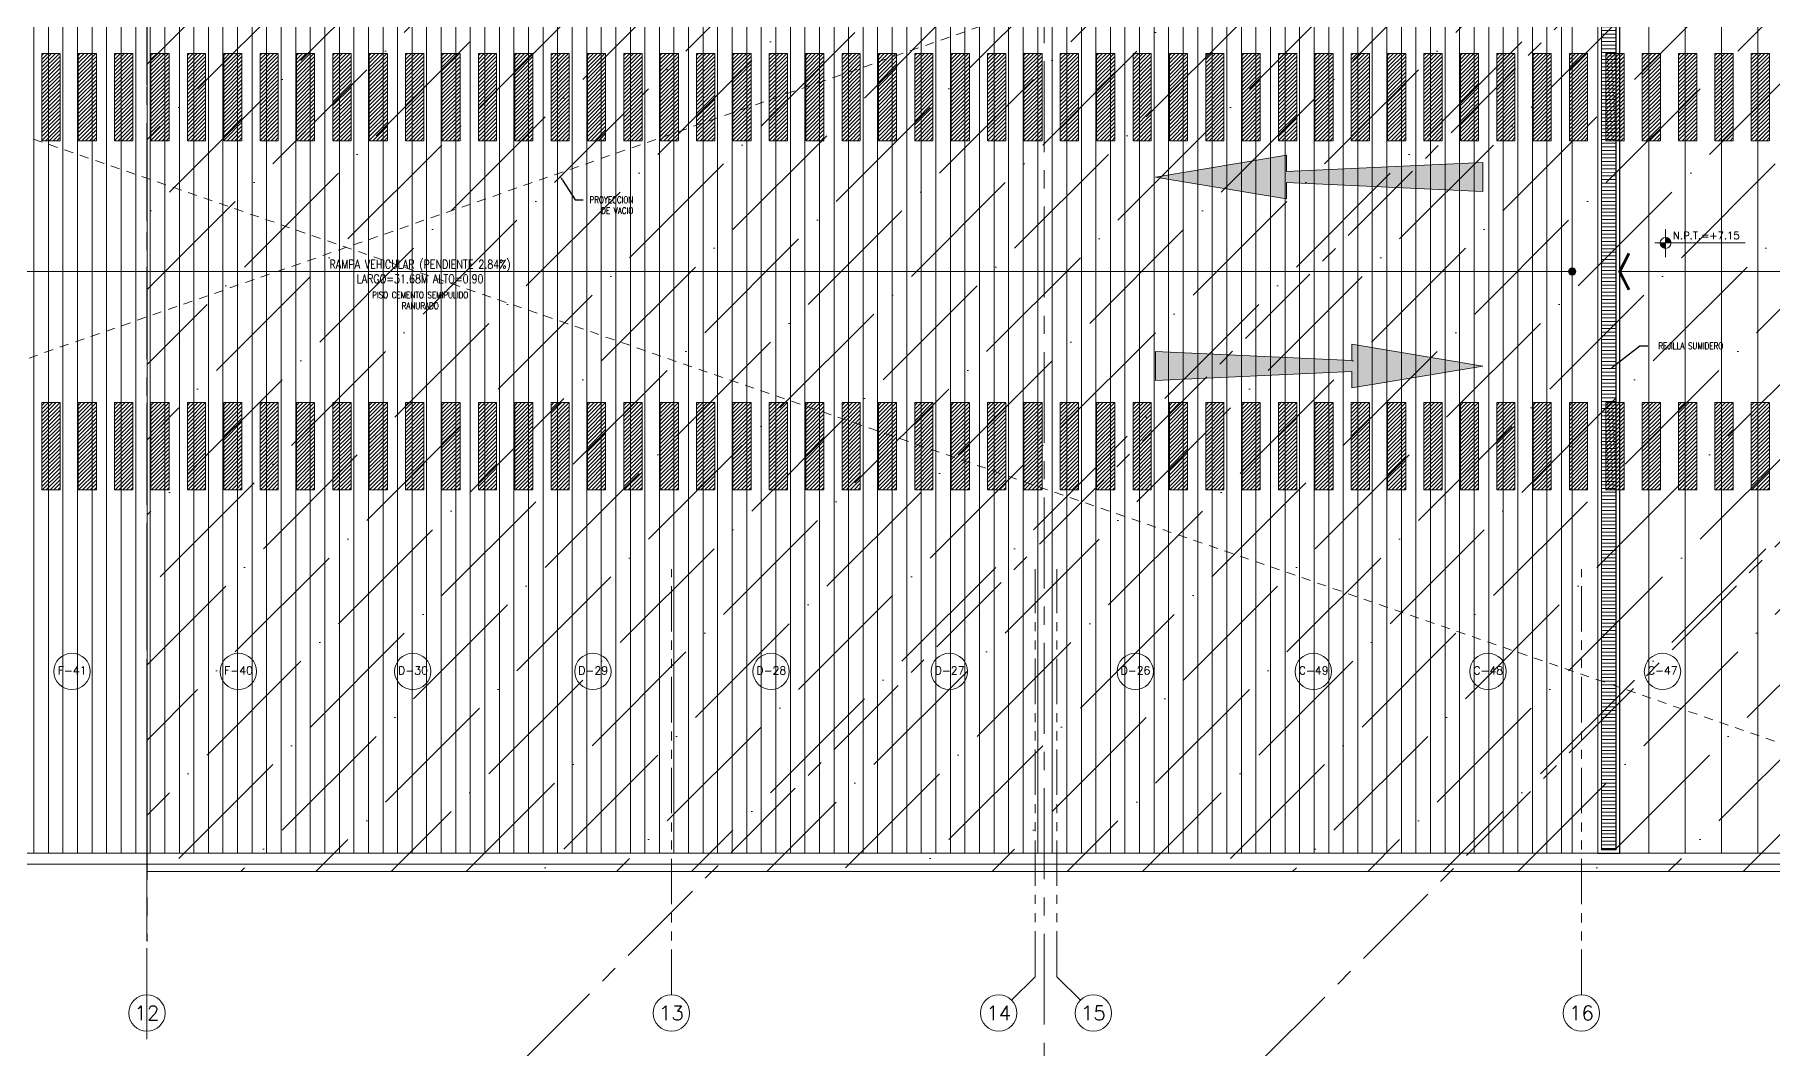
# Model space of a CAD drawing. Header units: millimetres. Extents: x 2085 to 2829, y 1347 to 1643.
# Drawn here: x 2182.04 to 2205.93, y 1360.41 to 1374.35 of the extents above; entities that cross this region are included whole.
import ezdxf
from ezdxf import colors
from ezdxf.entities.mleader import LeaderData, LeaderLine
from ezdxf.enums import TextEntityAlignment as Align
from ezdxf.math import Vec2, Vec3

# ---------------------------------------------------------------- set-up
doc = ezdxf.new("R2010")
doc.units = ezdxf.units.MM
for name, pattern in [('CENTER', [2, 1.25, -0.25, 0.25, -0.25]), ('DASHED2', [0.375, 0.25, -0.125]), ('HIDDEN2', [0.1875, 0.125, -0.0625]), ('PHANTOM', [2.5, 1.25, -0.25, 0.25, -0.25, 0.25, -0.25]), ('PHANTOM2', [1.25, 0.625, -0.125, 0.125, -0.125, 0.125, -0.125])]:
    doc.linetypes.add(name, pattern=pattern)
doc.layers.get('0').update_dxf_attribs({"color": 251, "lineweight": 9})
for name, color, linetype, lineweight in [('00_Grupo3S', 7, 'DASHED2', 0), ('A-EJES', 251, 'PHANTOM', 9), ('A-HATCH', 251, 'Continuous', 9), ('A-LINEAS', 251, 'Continuous', 9), ('A-MURO BAJO', 251, 'Continuous', 9), ('A-NIVELES-NPT', 251, 'Continuous', 9), ('A-NUMERO ESTAC', 251, 'Continuous', 13), ('A-PROYECCIONES', 251, 'HIDDEN2', 9), ('A-TEXTO-ACABADO PISO', 251, 'Continuous', 13), ('A-TEXTO-AMBIENTES', 251, 'Continuous', 9), ('A-TEXTO-INDICACIONES', 251, 'Continuous', 13), ('A_50_CortesElev', 251, 'CENTER', 13), ('CIRCULACION PEATONAL', 251, 'Continuous', 13), ('DLP_MURO BAJO', 251, 'Continuous', 13)]:
    doc.layers.add(name, color=color, linetype=linetype, lineweight=lineweight)
doc.layers.add('A-ETAPAS', color=251, linetype='Continuous', lineweight=9, plot=False)
doc.styles.add('R80', font='romans.shx', dxfattribs={"width": 0.8, "oblique": 15, "height": 0.1})
doc.styles.add('ROMANS', font='romans.shx', dxfattribs={"width": 0.8})
doc.styles.add('TXT_COTAS', font='romans.shx', dxfattribs={"width": 0.8})
pattern_1 = [(45, (24.250368, 0), (-0.0265165, 0.0265165), [])]
pattern_2 = [(45, (24.750368, 0), (-0.0265165, 0.0265165), [])]
pattern_3 = [(45, (25.250368, 0), (-0.0265165, 0.0265165), [])]
pattern_4 = [(45, (25.750368, 0), (-0.0265165, 0.0265165), [])]
pattern_5 = [(45, (26.250368, 0), (-0.0265165, 0.0265165), [])]
pattern_6 = [(45, (26.750368, 0), (-0.0265165, 0.0265165), [])]
pattern_7 = [(45, (27.250368, 0), (-0.0265165, 0.0265165), [])]
pattern_8 = [(45, (27.750368, 0), (-0.0265165, 0.0265165), [])]
pattern_9 = [(45, (28.250368, 0), (-0.0265165, 0.0265165), [])]
pattern_10 = [(45, (28.750368, 0), (-0.0265165, 0.0265165), [])]

# ---------------------------------------------------------------- blocks, each defined once
blk = doc.blocks.new('*U229')
at = {"layer": 'CIRCULACION PEATONAL'}
h = blk.add_hatch(dxfattribs=at)
h.set_pattern_fill('ANSI31', color=256, scale=0.3)
h.set_pattern_definition(pattern_1)
h.paths.add_polyline_path([(24.547, 0.228), (24.297, 0.228), (24.297, -0.972), (24.547, -0.972)])
h = blk.add_hatch(dxfattribs=at)
h.set_pattern_fill('ANSI31', color=256, scale=0.3)
h.set_pattern_definition(pattern_2)
h.paths.add_polyline_path([(25.047, 0.228), (24.797, 0.228), (24.797, -0.972), (25.047, -0.972)])
h = blk.add_hatch(dxfattribs=at)
h.set_pattern_fill('ANSI31', color=256, scale=0.3)
h.set_pattern_definition(pattern_3)
h.paths.add_polyline_path([(25.547, 0.228), (25.297, 0.228), (25.297, -0.972), (25.547, -0.972)])
h = blk.add_hatch(dxfattribs=at)
h.set_pattern_fill('ANSI31', color=256, scale=0.3)
h.set_pattern_definition(pattern_4)
h.paths.add_polyline_path([(26.047, 0.228), (25.797, 0.228), (25.797, -0.972), (26.047, -0.972)])
h = blk.add_hatch(dxfattribs=at)
h.set_pattern_fill('ANSI31', color=256, scale=0.3)
h.set_pattern_definition(pattern_5)
h.paths.add_polyline_path([(26.547, 0.228), (26.297, 0.228), (26.297, -0.972), (26.547, -0.972)])
h = blk.add_hatch(dxfattribs=at)
h.set_pattern_fill('ANSI31', color=256, scale=0.3)
h.set_pattern_definition(pattern_6)
h.paths.add_polyline_path([(27.047, 0.228), (26.797, 0.228), (26.797, -0.972), (27.047, -0.972)])
h = blk.add_hatch(dxfattribs=at)
h.set_pattern_fill('ANSI31', color=256, scale=0.3)
h.set_pattern_definition(pattern_7)
h.paths.add_polyline_path([(27.547, 0.228), (27.297, 0.228), (27.297, -0.972), (27.547, -0.972)])
h = blk.add_hatch(dxfattribs=at)
h.set_pattern_fill('ANSI31', color=256, scale=0.3)
h.set_pattern_definition(pattern_8)
h.paths.add_polyline_path([(28.047, 0.228), (27.797, 0.228), (27.797, -0.972), (28.047, -0.972)])
h = blk.add_hatch(dxfattribs=at)
h.set_pattern_fill('ANSI31', color=256, scale=0.3)
h.set_pattern_definition(pattern_9)
h.paths.add_polyline_path([(28.547, 0.228), (28.297, 0.228), (28.297, -0.972), (28.547, -0.972)])
h = blk.add_hatch(dxfattribs=at)
h.set_pattern_fill('ANSI31', color=256, scale=0.3)
h.set_pattern_definition(pattern_10)
h.paths.add_polyline_path([(29.047, 0.228), (28.797, 0.228), (28.797, -0.972), (29.047, -0.972)])
h = blk.add_hatch(dxfattribs=at)
h.set_pattern_fill('ANSI31', color=256, scale=0.3)
h.set_pattern_definition([(45, (29.250368, 0), (-0.0265165, 0.0265165), [])])
h.paths.add_polyline_path([(29.547, 0.228), (29.297, 0.228), (29.297, -0.972), (29.547, -0.972)])
h = blk.add_hatch(dxfattribs=at)
h.set_pattern_fill('ANSI31', color=256, scale=0.3)
h.set_pattern_definition([(45, (29.750368, 0), (-0.0265165, 0.0265165), [])])
h.paths.add_polyline_path([(30.047, 0.228), (29.797, 0.228), (29.797, -0.972), (30.047, -0.972)])
h = blk.add_hatch(dxfattribs=at)
h.set_pattern_fill('ANSI31', color=256, scale=0.3)
h.set_pattern_definition([(45, (30.250368, 0), (-0.0265165, 0.0265165), [])])
h.paths.add_polyline_path([(30.547, 0.228), (30.297, 0.228), (30.297, -0.972), (30.547, -0.972)])
h = blk.add_hatch(dxfattribs=at)
h.set_pattern_fill('ANSI31', color=256, scale=0.3)
h.set_pattern_definition([(45, (30.750368, 0), (-0.0265165, 0.0265165), [])])
h.paths.add_polyline_path([(31.047, 0.228), (30.797, 0.228), (30.797, -0.972), (31.047, -0.972)])
h = blk.add_hatch(dxfattribs=at)
h.set_pattern_fill('ANSI31', color=256, scale=0.3)
h.set_pattern_definition([(45, (31.250368, 0), (-0.0265165, 0.0265165), [])])
h.paths.add_polyline_path([(31.547, 0.228), (31.297, 0.228), (31.297, -0.972), (31.547, -0.972)])
h = blk.add_hatch(dxfattribs=at)
h.set_pattern_fill('ANSI31', color=256, scale=0.3)
h.set_pattern_definition([(45, (31.750368, 0), (-0.0265165, 0.0265165), [])])
h.paths.add_polyline_path([(32.047, 0.228), (31.797, 0.228), (31.797, -0.972), (32.047, -0.972)])
h = blk.add_hatch(dxfattribs=at)
h.set_pattern_fill('ANSI31', color=256, scale=0.3)
h.set_pattern_definition([(45, (32.250368, 0), (-0.0265165, 0.0265165), [])])
h.paths.add_polyline_path([(32.547, 0.228), (32.297, 0.228), (32.297, -0.972), (32.547, -0.972)])
h = blk.add_hatch(dxfattribs=at)
h.set_pattern_fill('ANSI31', color=256, scale=0.3)
h.set_pattern_definition([(45, (32.750368, 0), (-0.0265165, 0.0265165), [])])
h.paths.add_polyline_path([(33.047, 0.228), (32.797, 0.228), (32.797, -0.972), (33.047, -0.972)])
h = blk.add_hatch(dxfattribs=at)
h.set_pattern_fill('ANSI31', color=256, scale=0.3)
h.set_pattern_definition([(45, (33.250368, 0), (-0.0265165, 0.0265165), [])])
h.paths.add_polyline_path([(33.547, 0.228), (33.297, 0.228), (33.297, -0.972), (33.547, -0.972)])
h = blk.add_hatch(dxfattribs=at)
h.set_pattern_fill('ANSI31', color=256, scale=0.3)
h.set_pattern_definition([(45, (33.750368, 0), (-0.0265165, 0.0265165), [])])
h.paths.add_polyline_path([(34.047, 0.228), (33.797, 0.228), (33.797, -0.972), (34.047, -0.972)])
h = blk.add_hatch(dxfattribs=at)
h.set_pattern_fill('ANSI31', color=256, scale=0.3)
h.set_pattern_definition([(45, (34.250368, 0), (-0.0265165, 0.0265165), [])])
h.paths.add_polyline_path([(34.547, 0.228), (34.297, 0.228), (34.297, -0.972), (34.547, -0.972)])
h = blk.add_hatch(dxfattribs=at)
h.set_pattern_fill('ANSI31', color=256, scale=0.3)
h.set_pattern_definition([(45, (34.750368, 0), (-0.0265165, 0.0265165), [])])
h.paths.add_polyline_path([(35.047, 0.228), (34.797, 0.228), (34.797, -0.972), (35.047, -0.972)])
h = blk.add_hatch(dxfattribs=at)
h.set_pattern_fill('ANSI31', color=256, scale=0.3)
h.set_pattern_definition([(45, (35.250368, 0), (-0.0265165, 0.0265165), [])])
h.paths.add_polyline_path([(35.547, 0.228), (35.297, 0.228), (35.297, -0.972), (35.547, -0.972)])
h = blk.add_hatch(dxfattribs=at)
h.set_pattern_fill('ANSI31', color=256, scale=0.3)
h.set_pattern_definition([(45, (35.750368, 0), (-0.0265165, 0.0265165), [])])
h.paths.add_polyline_path([(36.047, 0.228), (35.797, 0.228), (35.797, -0.972), (36.047, -0.972)])
h = blk.add_hatch(dxfattribs=at)
h.set_pattern_fill('ANSI31', color=256, scale=0.3)
h.set_pattern_definition([(45, (36.250368, 0), (-0.0265165, 0.0265165), [])])
h.paths.add_polyline_path([(36.547, 0.228), (36.297, 0.228), (36.297, -0.972), (36.547, -0.972)])
h = blk.add_hatch(dxfattribs=at)
h.set_pattern_fill('ANSI31', color=256, scale=0.3)
h.set_pattern_definition([(45, (36.750368, 0), (-0.0265165, 0.0265165), [])])
h.paths.add_polyline_path([(37.047, 0.228), (36.797, 0.228), (36.797, -0.972), (37.047, -0.972)])
h = blk.add_hatch(dxfattribs=at)
h.set_pattern_fill('ANSI31', color=256, scale=0.3)
h.set_pattern_definition([(45, (37.250368, 0), (-0.0265165, 0.0265165), [])])
h.paths.add_polyline_path([(37.547, 0.228), (37.297, 0.228), (37.297, -0.972), (37.547, -0.972)])
h = blk.add_hatch(dxfattribs=at)
h.set_pattern_fill('ANSI31', color=256, scale=0.3)
h.set_pattern_definition([(45, (37.750368, 0), (-0.0265165, 0.0265165), [])])
h.paths.add_polyline_path([(38.047, 0.228), (37.797, 0.228), (37.797, -0.972), (38.047, -0.972)])
h = blk.add_hatch(dxfattribs=at)
h.set_pattern_fill('ANSI31', color=256, scale=0.3)
h.set_pattern_definition([(45, (38.250368, 0), (-0.0265165, 0.0265165), [])])
h.paths.add_polyline_path([(38.547, 0.228), (38.297, 0.228), (38.297, -0.972), (38.547, -0.972)])
h = blk.add_hatch(dxfattribs=at)
h.set_pattern_fill('ANSI31', color=256, scale=0.3)
h.set_pattern_definition([(45, (38.750368, 0), (-0.0265165, 0.0265165), [])])
h.paths.add_polyline_path([(39.047, 0.228), (38.797, 0.228), (38.797, -0.972), (39.047, -0.972)])
h = blk.add_hatch(dxfattribs=at)
h.set_pattern_fill('ANSI31', color=256, scale=0.3)
h.set_pattern_definition([(45, (39.250368, 0), (-0.0265165, 0.0265165), [])])
h.paths.add_polyline_path([(39.547, 0.228), (39.297, 0.228), (39.297, -0.972), (39.547, -0.972)])
h = blk.add_hatch(dxfattribs=at)
h.set_pattern_fill('ANSI31', color=256, scale=0.3)
h.set_pattern_definition([(45, (39.750368, 0), (-0.0265165, 0.0265165), [])])
h.paths.add_polyline_path([(40.047, 0.228), (39.797, 0.228), (39.797, -0.972), (40.047, -0.972)])
h = blk.add_hatch(dxfattribs=at)
h.set_pattern_fill('ANSI31', color=256, scale=0.3)
h.set_pattern_definition([(45, (40.250368, 0), (-0.0265165, 0.0265165), [])])
h.paths.add_polyline_path([(40.547, 0.228), (40.297, 0.228), (40.297, -0.972), (40.547, -0.972)])
h = blk.add_hatch(dxfattribs=at)
h.set_pattern_fill('ANSI31', color=256, scale=0.3)
h.set_pattern_definition([(45, (40.750368, 0), (-0.0265165, 0.0265165), [])])
h.paths.add_polyline_path([(41.047, 0.228), (40.797, 0.228), (40.797, -0.972), (41.047, -0.972)])
h = blk.add_hatch(dxfattribs=at)
h.set_pattern_fill('ANSI31', color=256, scale=0.3)
h.set_pattern_definition([(45, (41.250368, 0), (-0.0265165, 0.0265165), [])])
h.paths.add_polyline_path([(41.547, 0.228), (41.297, 0.228), (41.297, -0.972), (41.547, -0.972)])
h = blk.add_hatch(dxfattribs=at)
h.set_pattern_fill('ANSI31', color=256, scale=0.3)
h.set_pattern_definition([(45, (41.750368, 0), (-0.0265165, 0.0265165), [])])
h.paths.add_polyline_path([(42.047, 0.228), (41.797, 0.228), (41.797, -0.972), (42.047, -0.972)])
h = blk.add_hatch(dxfattribs=at)
h.set_pattern_fill('ANSI31', color=256, scale=0.3)
h.set_pattern_definition([(45, (42.250368, 0), (-0.0265165, 0.0265165), [])])
h.paths.add_polyline_path([(42.547, 0.228), (42.297, 0.228), (42.297, -0.972), (42.547, -0.972)])
h = blk.add_hatch(dxfattribs=at)
h.set_pattern_fill('ANSI31', color=256, scale=0.3)
h.set_pattern_definition([(45, (42.750368, 0), (-0.0265165, 0.0265165), [])])
h.paths.add_polyline_path([(43.047, 0.228), (42.797, 0.228), (42.797, -0.972), (43.047, -0.972)])
h = blk.add_hatch(dxfattribs=at)
h.set_pattern_fill('ANSI31', color=256, scale=0.3)
h.set_pattern_definition([(45, (43.250368, 0), (-0.0265165, 0.0265165), [])])
h.paths.add_polyline_path([(43.547, 0.228), (43.297, 0.228), (43.297, -0.972), (43.547, -0.972)])
h = blk.add_hatch(dxfattribs=at)
h.set_pattern_fill('ANSI31', color=256, scale=0.3)
h.set_pattern_definition([(45, (43.750368, 0), (-0.0265165, 0.0265165), [])])
h.paths.add_polyline_path([(44.047, 0.228), (43.797, 0.228), (43.797, -0.972), (44.047, -0.972)])
h = blk.add_hatch(dxfattribs=at)
h.set_pattern_fill('ANSI31', color=256, scale=0.3)
h.set_pattern_definition([(45, (44.250368, 0), (-0.0265165, 0.0265165), [])])
h.paths.add_polyline_path([(44.547, 0.228), (44.297, 0.228), (44.297, -0.972), (44.547, -0.972)])
h = blk.add_hatch(dxfattribs=at)
h.set_pattern_fill('ANSI31', color=256, scale=0.3)
h.set_pattern_definition([(45, (44.750368, 0), (-0.0265165, 0.0265165), [])])
h.paths.add_polyline_path([(45.047, 0.228), (44.797, 0.228), (44.797, -0.972), (45.047, -0.972)])
h = blk.add_hatch(dxfattribs=at)
h.set_pattern_fill('ANSI31', color=256, scale=0.3)
h.set_pattern_definition([(45, (45.250368, 0), (-0.0265165, 0.0265165), [])])
h.paths.add_polyline_path([(45.547, 0.228), (45.297, 0.228), (45.297, -0.972), (45.547, -0.972)])
h = blk.add_hatch(dxfattribs=at)
h.set_pattern_fill('ANSI31', color=256, scale=0.3)
h.set_pattern_definition([(45, (45.750368, 0), (-0.0265165, 0.0265165), [])])
h.paths.add_polyline_path([(46.047, 0.228), (45.797, 0.228), (45.797, -0.972), (46.047, -0.972)])
h = blk.add_hatch(dxfattribs=at)
h.set_pattern_fill('ANSI31', color=256, scale=0.3)
h.set_pattern_definition([(45, (46.250368, 0), (-0.0265165, 0.0265165), [])])
h.paths.add_polyline_path([(46.547, 0.228), (46.297, 0.228), (46.297, -0.972), (46.547, -0.972)])
h = blk.add_hatch(dxfattribs=at)
h.set_pattern_fill('ANSI31', color=256, scale=0.3)
h.set_pattern_definition([(45, (46.750368, 0), (-0.0265165, 0.0265165), [])])
h.paths.add_polyline_path([(47.047, 0.228), (46.797, 0.228), (46.797, -0.972), (47.047, -0.972)])
h = blk.add_hatch(dxfattribs=at)
h.set_pattern_fill('ANSI31', color=256, scale=0.3)
h.set_pattern_definition([(45, (47.250368, 0), (-0.0265165, 0.0265165), [])])
h.paths.add_polyline_path([(47.547, 0.228), (47.297, 0.228), (47.297, -0.972), (47.547, -0.972)])
h = blk.add_hatch(dxfattribs=at)
h.set_pattern_fill('ANSI31', color=256, scale=0.3)
h.set_pattern_definition([(45, (47.750368, 0), (-0.0265165, 0.0265165), [])])
h.paths.add_polyline_path([(48.047, 0.228), (47.797, 0.228), (47.797, -0.972), (48.047, -0.972)])
for points in [[(24.297, -0.972), (24.547, -0.972), (24.547, 0.228), (24.297, 0.228)], [(24.797, -0.972), (25.047, -0.972), (25.047, 0.228), (24.797, 0.228)], [(25.297, -0.972), (25.547, -0.972), (25.547, 0.228), (25.297, 0.228)], [(25.797, -0.972), (26.047, -0.972), (26.047, 0.228), (25.797, 0.228)], [(26.297, -0.972), (26.547, -0.972), (26.547, 0.228), (26.297, 0.228)], [(26.797, -0.972), (27.047, -0.972), (27.047, 0.228), (26.797, 0.228)], [(27.297, -0.972), (27.547, -0.972), (27.547, 0.228), (27.297, 0.228)], [(27.797, -0.972), (28.047, -0.972), (28.047, 0.228), (27.797, 0.228)], [(28.297, -0.972), (28.547, -0.972), (28.547, 0.228), (28.297, 0.228)], [(28.797, -0.972), (29.047, -0.972), (29.047, 0.228), (28.797, 0.228)], [(29.297, -0.972), (29.547, -0.972), (29.547, 0.228), (29.297, 0.228)], [(29.797, -0.972), (30.047, -0.972), (30.047, 0.228), (29.797, 0.228)], [(30.297, -0.972), (30.547, -0.972), (30.547, 0.228), (30.297, 0.228)], [(30.797, -0.972), (31.047, -0.972), (31.047, 0.228), (30.797, 0.228)], [(31.297, -0.972), (31.547, -0.972), (31.547, 0.228), (31.297, 0.228)], [(31.797, -0.972), (32.047, -0.972), (32.047, 0.228), (31.797, 0.228)], [(32.297, -0.972), (32.547, -0.972), (32.547, 0.228), (32.297, 0.228)], [(32.797, -0.972), (33.047, -0.972), (33.047, 0.228), (32.797, 0.228)], [(33.297, -0.972), (33.547, -0.972), (33.547, 0.228), (33.297, 0.228)], [(33.797, -0.972), (34.047, -0.972), (34.047, 0.228), (33.797, 0.228)], [(34.297, -0.972), (34.547, -0.972), (34.547, 0.228), (34.297, 0.228)], [(34.797, -0.972), (35.047, -0.972), (35.047, 0.228), (34.797, 0.228)], [(35.297, -0.972), (35.547, -0.972), (35.547, 0.228), (35.297, 0.228)], [(35.797, -0.972), (36.047, -0.972), (36.047, 0.228), (35.797, 0.228)], [(36.297, -0.972), (36.547, -0.972), (36.547, 0.228), (36.297, 0.228)], [(36.797, -0.972), (37.047, -0.972), (37.047, 0.228), (36.797, 0.228)], [(37.297, -0.972), (37.547, -0.972), (37.547, 0.228), (37.297, 0.228)], [(37.797, -0.972), (38.047, -0.972), (38.047, 0.228), (37.797, 0.228)], [(38.297, -0.972), (38.547, -0.972), (38.547, 0.228), (38.297, 0.228)], [(38.797, -0.972), (39.047, -0.972), (39.047, 0.228), (38.797, 0.228)], [(39.297, -0.972), (39.547, -0.972), (39.547, 0.228), (39.297, 0.228)], [(39.797, -0.972), (40.047, -0.972), (40.047, 0.228), (39.797, 0.228)], [(40.297, -0.972), (40.547, -0.972), (40.547, 0.228), (40.297, 0.228)], [(40.797, -0.972), (41.047, -0.972), (41.047, 0.228), (40.797, 0.228)], [(41.297, -0.972), (41.547, -0.972), (41.547, 0.228), (41.297, 0.228)], [(41.797, -0.972), (42.047, -0.972), (42.047, 0.228), (41.797, 0.228)], [(42.297, -0.972), (42.547, -0.972), (42.547, 0.228), (42.297, 0.228)], [(42.797, -0.972), (43.047, -0.972), (43.047, 0.228), (42.797, 0.228)], [(43.297, -0.972), (43.547, -0.972), (43.547, 0.228), (43.297, 0.228)], [(43.797, -0.972), (44.047, -0.972), (44.047, 0.228), (43.797, 0.228)], [(44.297, -0.972), (44.547, -0.972), (44.547, 0.228), (44.297, 0.228)], [(44.797, -0.972), (45.047, -0.972), (45.047, 0.228), (44.797, 0.228)], [(45.297, -0.972), (45.547, -0.972), (45.547, 0.228), (45.297, 0.228)], [(45.797, -0.972), (46.047, -0.972), (46.047, 0.228), (45.797, 0.228)], [(46.297, -0.972), (46.547, -0.972), (46.547, 0.228), (46.297, 0.228)], [(46.797, -0.972), (47.047, -0.972), (47.047, 0.228), (46.797, 0.228)], [(47.297, -0.972), (47.547, -0.972), (47.547, 0.228), (47.297, 0.228)], [(47.797, -0.972), (48.047, -0.972), (48.047, 0.228), (47.797, 0.228)]]:
    blk.add_lwpolyline(points, close=True, dxfattribs=at)
blk = doc.blocks.new('EJES 1P')
at = {"layer": 'A-EJES', "linetype": 'PHANTOM2'}
for p, q in [((80.091, -18.221), (80.414, -17.898)), ((81.038, -18.221), (80.714, -17.898))]:
    blk.add_line(p, q, dxfattribs=at)
for points in [[(68.204, -18.151), (68.204, -12.292)], [(75.414, -18.151), (75.414, -12.292)], [(80.414, -17.898), (80.414, -12.292)], [(80.714, -17.898), (80.714, -12.292)], [(87.924, -18.151), (87.924, -12.292)]]:
    blk.add_lwpolyline(points, dxfattribs=at)
at = {"layer": 'A-EJES', "linetype": 'Continuous'}
for centre in [(68.204, -18.398), (75.414, -18.398), (79.914, -18.398), (81.214, -18.398), (87.924, -18.398)]:
    blk.add_circle(centre, 0.25, dxfattribs=at)
at = {"layer": 'A-EJES', "linetype": 'Continuous', "style": 'ROMANS'}
for s, p in [('12', (68.204, -18.398)), ('13', (75.414, -18.398)), ('14', (79.914, -18.398)), ('15', (81.214, -18.398)), ('16', (87.924, -18.398))]:
    blk.add_text(s, height=0.2, dxfattribs=at).set_placement(p, align=Align.MIDDLE_CENTER)
blk = doc.blocks.new('*U228')
at = {"layer": 'CIRCULACION PEATONAL'}
h = blk.add_hatch(dxfattribs=at)
h.set_pattern_fill('ANSI31', color=256, scale=0.3)
h.set_pattern_definition([(45, (5.250368, 0), (-0.0265165, 0.0265165), [])])
h.paths.add_polyline_path([(5.547, 0.228), (5.297, 0.228), (5.297, -0.972), (5.547, -0.972)])
h = blk.add_hatch(dxfattribs=at)
h.set_pattern_fill('ANSI31', color=256, scale=0.3)
h.set_pattern_definition([(45, (5.750368, 0), (-0.0265165, 0.0265165), [])])
h.paths.add_polyline_path([(6.047, 0.228), (5.797, 0.228), (5.797, -0.972), (6.047, -0.972)])
h = blk.add_hatch(dxfattribs=at)
h.set_pattern_fill('ANSI31', color=256, scale=0.3)
h.set_pattern_definition([(45, (6.250368, 0), (-0.0265165, 0.0265165), [])])
h.paths.add_polyline_path([(6.547, 0.228), (6.297, 0.228), (6.297, -0.972), (6.547, -0.972)])
h = blk.add_hatch(dxfattribs=at)
h.set_pattern_fill('ANSI31', color=256, scale=0.3)
h.set_pattern_definition([(45, (6.750368, 0), (-0.0265165, 0.0265165), [])])
h.paths.add_polyline_path([(7.047, 0.228), (6.797, 0.228), (6.797, -0.972), (7.047, -0.972)])
h = blk.add_hatch(dxfattribs=at)
h.set_pattern_fill('ANSI31', color=256, scale=0.3)
h.set_pattern_definition([(45, (7.250368, 0), (-0.0265165, 0.0265165), [])])
h.paths.add_polyline_path([(7.547, 0.228), (7.297, 0.228), (7.297, -0.972), (7.547, -0.972)])
h = blk.add_hatch(dxfattribs=at)
h.set_pattern_fill('ANSI31', color=256, scale=0.3)
h.set_pattern_definition([(45, (7.750368, 0), (-0.0265165, 0.0265165), [])])
h.paths.add_polyline_path([(8.047, 0.228), (7.797, 0.228), (7.797, -0.972), (8.047, -0.972)])
h = blk.add_hatch(dxfattribs=at)
h.set_pattern_fill('ANSI31', color=256, scale=0.3)
h.set_pattern_definition([(45, (8.250368, 0), (-0.0265165, 0.0265165), [])])
h.paths.add_polyline_path([(8.547, 0.228), (8.297, 0.228), (8.297, -0.972), (8.547, -0.972)])
h = blk.add_hatch(dxfattribs=at)
h.set_pattern_fill('ANSI31', color=256, scale=0.3)
h.set_pattern_definition([(45, (8.750368, 0), (-0.0265165, 0.0265165), [])])
h.paths.add_polyline_path([(9.047, 0.228), (8.797, 0.228), (8.797, -0.972), (9.047, -0.972)])
h = blk.add_hatch(dxfattribs=at)
h.set_pattern_fill('ANSI31', color=256, scale=0.3)
h.set_pattern_definition([(45, (9.250368, 0), (-0.0265165, 0.0265165), [])])
h.paths.add_polyline_path([(9.547, 0.228), (9.297, 0.228), (9.297, -0.972), (9.547, -0.972)])
h = blk.add_hatch(dxfattribs=at)
h.set_pattern_fill('ANSI31', color=256, scale=0.3)
h.set_pattern_definition([(45, (9.750368, 0), (-0.0265165, 0.0265165), [])])
h.paths.add_polyline_path([(10.047, 0.228), (9.797, 0.228), (9.797, -0.972), (10.047, -0.972)])
h = blk.add_hatch(dxfattribs=at)
h.set_pattern_fill('ANSI31', color=256, scale=0.3)
h.set_pattern_definition([(45, (10.250368, 0), (-0.0265165, 0.0265165), [])])
h.paths.add_polyline_path([(10.547, 0.228), (10.297, 0.228), (10.297, -0.972), (10.547, -0.972)])
h = blk.add_hatch(dxfattribs=at)
h.set_pattern_fill('ANSI31', color=256, scale=0.3)
h.set_pattern_definition([(45, (10.750368, 0), (-0.0265165, 0.0265165), [])])
h.paths.add_polyline_path([(11.047, 0.228), (10.797, 0.228), (10.797, -0.972), (11.047, -0.972)])
h = blk.add_hatch(dxfattribs=at)
h.set_pattern_fill('ANSI31', color=256, scale=0.3)
h.set_pattern_definition([(45, (11.250368, 0), (-0.0265165, 0.0265165), [])])
h.paths.add_polyline_path([(11.547, 0.228), (11.297, 0.228), (11.297, -0.972), (11.547, -0.972)])
h = blk.add_hatch(dxfattribs=at)
h.set_pattern_fill('ANSI31', color=256, scale=0.3)
h.set_pattern_definition([(45, (11.750368, 0), (-0.0265165, 0.0265165), [])])
h.paths.add_polyline_path([(12.047, 0.228), (11.797, 0.228), (11.797, -0.972), (12.047, -0.972)])
h = blk.add_hatch(dxfattribs=at)
h.set_pattern_fill('ANSI31', color=256, scale=0.3)
h.set_pattern_definition([(45, (12.250368, 0), (-0.0265165, 0.0265165), [])])
h.paths.add_polyline_path([(12.547, 0.228), (12.297, 0.228), (12.297, -0.972), (12.547, -0.972)])
h = blk.add_hatch(dxfattribs=at)
h.set_pattern_fill('ANSI31', color=256, scale=0.3)
h.set_pattern_definition([(45, (12.750368, 0), (-0.0265165, 0.0265165), [])])
h.paths.add_polyline_path([(13.047, 0.228), (12.797, 0.228), (12.797, -0.972), (13.047, -0.972)])
h = blk.add_hatch(dxfattribs=at)
h.set_pattern_fill('ANSI31', color=256, scale=0.3)
h.set_pattern_definition([(45, (13.250368, 0), (-0.0265165, 0.0265165), [])])
h.paths.add_polyline_path([(13.547, 0.228), (13.297, 0.228), (13.297, -0.972), (13.547, -0.972)])
h = blk.add_hatch(dxfattribs=at)
h.set_pattern_fill('ANSI31', color=256, scale=0.3)
h.set_pattern_definition([(45, (13.750368, 0), (-0.0265165, 0.0265165), [])])
h.paths.add_polyline_path([(14.047, 0.228), (13.797, 0.228), (13.797, -0.972), (14.047, -0.972)])
h = blk.add_hatch(dxfattribs=at)
h.set_pattern_fill('ANSI31', color=256, scale=0.3)
h.set_pattern_definition([(45, (14.250368, 0), (-0.0265165, 0.0265165), [])])
h.paths.add_polyline_path([(14.547, 0.228), (14.297, 0.228), (14.297, -0.972), (14.547, -0.972)])
h = blk.add_hatch(dxfattribs=at)
h.set_pattern_fill('ANSI31', color=256, scale=0.3)
h.set_pattern_definition([(45, (14.750368, 0), (-0.0265165, 0.0265165), [])])
h.paths.add_polyline_path([(15.047, 0.228), (14.797, 0.228), (14.797, -0.972), (15.047, -0.972)])
h = blk.add_hatch(dxfattribs=at)
h.set_pattern_fill('ANSI31', color=256, scale=0.3)
h.set_pattern_definition([(45, (15.250368, 0), (-0.0265165, 0.0265165), [])])
h.paths.add_polyline_path([(15.547, 0.228), (15.297, 0.228), (15.297, -0.972), (15.547, -0.972)])
h = blk.add_hatch(dxfattribs=at)
h.set_pattern_fill('ANSI31', color=256, scale=0.3)
h.set_pattern_definition([(45, (15.750368, 0), (-0.0265165, 0.0265165), [])])
h.paths.add_polyline_path([(16.047, 0.228), (15.797, 0.228), (15.797, -0.972), (16.047, -0.972)])
h = blk.add_hatch(dxfattribs=at)
h.set_pattern_fill('ANSI31', color=256, scale=0.3)
h.set_pattern_definition([(45, (16.250368, 0), (-0.0265165, 0.0265165), [])])
h.paths.add_polyline_path([(16.547, 0.228), (16.297, 0.228), (16.297, -0.972), (16.547, -0.972)])
h = blk.add_hatch(dxfattribs=at)
h.set_pattern_fill('ANSI31', color=256, scale=0.3)
h.set_pattern_definition([(45, (16.750368, 0), (-0.0265165, 0.0265165), [])])
h.paths.add_polyline_path([(17.047, 0.228), (16.797, 0.228), (16.797, -0.972), (17.047, -0.972)])
h = blk.add_hatch(dxfattribs=at)
h.set_pattern_fill('ANSI31', color=256, scale=0.3)
h.set_pattern_definition([(45, (17.250368, 0), (-0.0265165, 0.0265165), [])])
h.paths.add_polyline_path([(17.547, 0.228), (17.297, 0.228), (17.297, -0.972), (17.547, -0.972)])
h = blk.add_hatch(dxfattribs=at)
h.set_pattern_fill('ANSI31', color=256, scale=0.3)
h.set_pattern_definition([(45, (17.750368, 0), (-0.0265165, 0.0265165), [])])
h.paths.add_polyline_path([(18.047, 0.228), (17.797, 0.228), (17.797, -0.972), (18.047, -0.972)])
h = blk.add_hatch(dxfattribs=at)
h.set_pattern_fill('ANSI31', color=256, scale=0.3)
h.set_pattern_definition([(45, (18.250368, 0), (-0.0265165, 0.0265165), [])])
h.paths.add_polyline_path([(18.547, 0.228), (18.297, 0.228), (18.297, -0.972), (18.547, -0.972)])
h = blk.add_hatch(dxfattribs=at)
h.set_pattern_fill('ANSI31', color=256, scale=0.3)
h.set_pattern_definition([(45, (18.750368, 0), (-0.0265165, 0.0265165), [])])
h.paths.add_polyline_path([(19.047, 0.228), (18.797, 0.228), (18.797, -0.972), (19.047, -0.972)])
h = blk.add_hatch(dxfattribs=at)
h.set_pattern_fill('ANSI31', color=256, scale=0.3)
h.set_pattern_definition([(45, (19.250368, 0), (-0.0265165, 0.0265165), [])])
h.paths.add_polyline_path([(19.547, 0.228), (19.297, 0.228), (19.297, -0.972), (19.547, -0.972)])
h = blk.add_hatch(dxfattribs=at)
h.set_pattern_fill('ANSI31', color=256, scale=0.3)
h.set_pattern_definition([(45, (19.750368, 0), (-0.0265165, 0.0265165), [])])
h.paths.add_polyline_path([(20.047, 0.228), (19.797, 0.228), (19.797, -0.972), (20.047, -0.972)])
h = blk.add_hatch(dxfattribs=at)
h.set_pattern_fill('ANSI31', color=256, scale=0.3)
h.set_pattern_definition([(45, (20.250368, 0), (-0.0265165, 0.0265165), [])])
h.paths.add_polyline_path([(20.547, 0.228), (20.297, 0.228), (20.297, -0.972), (20.547, -0.972)])
h = blk.add_hatch(dxfattribs=at)
h.set_pattern_fill('ANSI31', color=256, scale=0.3)
h.set_pattern_definition([(45, (20.750368, 0), (-0.0265165, 0.0265165), [])])
h.paths.add_polyline_path([(21.047, 0.228), (20.797, 0.228), (20.797, -0.972), (21.047, -0.972)])
h = blk.add_hatch(dxfattribs=at)
h.set_pattern_fill('ANSI31', color=256, scale=0.3)
h.set_pattern_definition([(45, (21.250368, 0), (-0.0265165, 0.0265165), [])])
h.paths.add_polyline_path([(21.547, 0.228), (21.297, 0.228), (21.297, -0.972), (21.547, -0.972)])
h = blk.add_hatch(dxfattribs=at)
h.set_pattern_fill('ANSI31', color=256, scale=0.3)
h.set_pattern_definition([(45, (21.750368, 0), (-0.0265165, 0.0265165), [])])
h.paths.add_polyline_path([(22.047, 0.228), (21.797, 0.228), (21.797, -0.972), (22.047, -0.972)])
h = blk.add_hatch(dxfattribs=at)
h.set_pattern_fill('ANSI31', color=256, scale=0.3)
h.set_pattern_definition([(45, (22.250368, 0), (-0.0265165, 0.0265165), [])])
h.paths.add_polyline_path([(22.547, 0.228), (22.297, 0.228), (22.297, -0.972), (22.547, -0.972)])
h = blk.add_hatch(dxfattribs=at)
h.set_pattern_fill('ANSI31', color=256, scale=0.3)
h.set_pattern_definition([(45, (22.750368, 0), (-0.0265165, 0.0265165), [])])
h.paths.add_polyline_path([(23.047, 0.228), (22.797, 0.228), (22.797, -0.972), (23.047, -0.972)])
h = blk.add_hatch(dxfattribs=at)
h.set_pattern_fill('ANSI31', color=256, scale=0.3)
h.set_pattern_definition([(45, (23.250368, 0), (-0.0265165, 0.0265165), [])])
h.paths.add_polyline_path([(23.547, 0.228), (23.297, 0.228), (23.297, -0.972), (23.547, -0.972)])
h = blk.add_hatch(dxfattribs=at)
h.set_pattern_fill('ANSI31', color=256, scale=0.3)
h.set_pattern_definition([(45, (23.750368, 0), (-0.0265165, 0.0265165), [])])
h.paths.add_polyline_path([(24.047, 0.228), (23.797, 0.228), (23.797, -0.972), (24.047, -0.972)])
h = blk.add_hatch(dxfattribs=at)
h.set_pattern_fill('ANSI31', color=256, scale=0.3)
h.set_pattern_definition(pattern_1)
h.paths.add_polyline_path([(24.547, 0.228), (24.297, 0.228), (24.297, -0.972), (24.547, -0.972)])
h = blk.add_hatch(dxfattribs=at)
h.set_pattern_fill('ANSI31', color=256, scale=0.3)
h.set_pattern_definition(pattern_2)
h.paths.add_polyline_path([(25.047, 0.228), (24.797, 0.228), (24.797, -0.972), (25.047, -0.972)])
h = blk.add_hatch(dxfattribs=at)
h.set_pattern_fill('ANSI31', color=256, scale=0.3)
h.set_pattern_definition(pattern_3)
h.paths.add_polyline_path([(25.547, 0.228), (25.297, 0.228), (25.297, -0.972), (25.547, -0.972)])
h = blk.add_hatch(dxfattribs=at)
h.set_pattern_fill('ANSI31', color=256, scale=0.3)
h.set_pattern_definition(pattern_4)
h.paths.add_polyline_path([(26.047, 0.228), (25.797, 0.228), (25.797, -0.972), (26.047, -0.972)])
h = blk.add_hatch(dxfattribs=at)
h.set_pattern_fill('ANSI31', color=256, scale=0.3)
h.set_pattern_definition(pattern_5)
h.paths.add_polyline_path([(26.547, 0.228), (26.297, 0.228), (26.297, -0.972), (26.547, -0.972)])
h = blk.add_hatch(dxfattribs=at)
h.set_pattern_fill('ANSI31', color=256, scale=0.3)
h.set_pattern_definition(pattern_6)
h.paths.add_polyline_path([(27.047, 0.228), (26.797, 0.228), (26.797, -0.972), (27.047, -0.972)])
h = blk.add_hatch(dxfattribs=at)
h.set_pattern_fill('ANSI31', color=256, scale=0.3)
h.set_pattern_definition(pattern_7)
h.paths.add_polyline_path([(27.547, 0.228), (27.297, 0.228), (27.297, -0.972), (27.547, -0.972)])
h = blk.add_hatch(dxfattribs=at)
h.set_pattern_fill('ANSI31', color=256, scale=0.3)
h.set_pattern_definition(pattern_8)
h.paths.add_polyline_path([(28.047, 0.228), (27.797, 0.228), (27.797, -0.972), (28.047, -0.972)])
h = blk.add_hatch(dxfattribs=at)
h.set_pattern_fill('ANSI31', color=256, scale=0.3)
h.set_pattern_definition(pattern_9)
h.paths.add_polyline_path([(28.547, 0.228), (28.297, 0.228), (28.297, -0.972), (28.547, -0.972)])
h = blk.add_hatch(dxfattribs=at)
h.set_pattern_fill('ANSI31', color=256, scale=0.3)
h.set_pattern_definition(pattern_10)
h.paths.add_polyline_path([(29.047, 0.228), (28.797, 0.228), (28.797, -0.972), (29.047, -0.972)])
for points in [[(5.297, -0.972), (5.547, -0.972), (5.547, 0.228), (5.297, 0.228)], [(5.797, -0.972), (6.047, -0.972), (6.047, 0.228), (5.797, 0.228)], [(6.297, -0.972), (6.547, -0.972), (6.547, 0.228), (6.297, 0.228)], [(6.797, -0.972), (7.047, -0.972), (7.047, 0.228), (6.797, 0.228)], [(7.297, -0.972), (7.547, -0.972), (7.547, 0.228), (7.297, 0.228)], [(7.797, -0.972), (8.047, -0.972), (8.047, 0.228), (7.797, 0.228)], [(8.297, -0.972), (8.547, -0.972), (8.547, 0.228), (8.297, 0.228)], [(8.797, -0.972), (9.047, -0.972), (9.047, 0.228), (8.797, 0.228)], [(9.297, -0.972), (9.547, -0.972), (9.547, 0.228), (9.297, 0.228)], [(9.797, -0.972), (10.047, -0.972), (10.047, 0.228), (9.797, 0.228)], [(10.297, -0.972), (10.547, -0.972), (10.547, 0.228), (10.297, 0.228)], [(10.797, -0.972), (11.047, -0.972), (11.047, 0.228), (10.797, 0.228)], [(11.297, -0.972), (11.547, -0.972), (11.547, 0.228), (11.297, 0.228)], [(11.797, -0.972), (12.047, -0.972), (12.047, 0.228), (11.797, 0.228)], [(12.297, -0.972), (12.547, -0.972), (12.547, 0.228), (12.297, 0.228)], [(12.797, -0.972), (13.047, -0.972), (13.047, 0.228), (12.797, 0.228)], [(13.297, -0.972), (13.547, -0.972), (13.547, 0.228), (13.297, 0.228)], [(13.797, -0.972), (14.047, -0.972), (14.047, 0.228), (13.797, 0.228)], [(14.297, -0.972), (14.547, -0.972), (14.547, 0.228), (14.297, 0.228)], [(14.797, -0.972), (15.047, -0.972), (15.047, 0.228), (14.797, 0.228)], [(15.297, -0.972), (15.547, -0.972), (15.547, 0.228), (15.297, 0.228)], [(15.797, -0.972), (16.047, -0.972), (16.047, 0.228), (15.797, 0.228)], [(16.297, -0.972), (16.547, -0.972), (16.547, 0.228), (16.297, 0.228)], [(16.797, -0.972), (17.047, -0.972), (17.047, 0.228), (16.797, 0.228)], [(17.297, -0.972), (17.547, -0.972), (17.547, 0.228), (17.297, 0.228)], [(17.797, -0.972), (18.047, -0.972), (18.047, 0.228), (17.797, 0.228)], [(18.297, -0.972), (18.547, -0.972), (18.547, 0.228), (18.297, 0.228)], [(18.797, -0.972), (19.047, -0.972), (19.047, 0.228), (18.797, 0.228)], [(19.297, -0.972), (19.547, -0.972), (19.547, 0.228), (19.297, 0.228)], [(19.797, -0.972), (20.047, -0.972), (20.047, 0.228), (19.797, 0.228)], [(20.297, -0.972), (20.547, -0.972), (20.547, 0.228), (20.297, 0.228)], [(20.797, -0.972), (21.047, -0.972), (21.047, 0.228), (20.797, 0.228)], [(21.297, -0.972), (21.547, -0.972), (21.547, 0.228), (21.297, 0.228)], [(21.797, -0.972), (22.047, -0.972), (22.047, 0.228), (21.797, 0.228)], [(22.297, -0.972), (22.547, -0.972), (22.547, 0.228), (22.297, 0.228)], [(22.797, -0.972), (23.047, -0.972), (23.047, 0.228), (22.797, 0.228)], [(23.297, -0.972), (23.547, -0.972), (23.547, 0.228), (23.297, 0.228)], [(23.797, -0.972), (24.047, -0.972), (24.047, 0.228), (23.797, 0.228)], [(24.297, -0.972), (24.547, -0.972), (24.547, 0.228), (24.297, 0.228)], [(24.797, -0.972), (25.047, -0.972), (25.047, 0.228), (24.797, 0.228)], [(25.297, -0.972), (25.547, -0.972), (25.547, 0.228), (25.297, 0.228)], [(25.797, -0.972), (26.047, -0.972), (26.047, 0.228), (25.797, 0.228)], [(26.297, -0.972), (26.547, -0.972), (26.547, 0.228), (26.297, 0.228)], [(26.797, -0.972), (27.047, -0.972), (27.047, 0.228), (26.797, 0.228)], [(27.297, -0.972), (27.547, -0.972), (27.547, 0.228), (27.297, 0.228)], [(27.797, -0.972), (28.047, -0.972), (28.047, 0.228), (27.797, 0.228)], [(28.297, -0.972), (28.547, -0.972), (28.547, 0.228), (28.297, 0.228)], [(28.797, -0.972), (29.047, -0.972), (29.047, 0.228), (28.797, 0.228)]]:
    blk.add_lwpolyline(points, close=True, dxfattribs=at)
blk = doc.blocks.new('SIM NIVEL PLANTA')
at = {"linetype": 'Continuous'}
h = blk.add_hatch(dxfattribs=at)
h.set_pattern_fill('_USER', color=256, scale=0.099996, angle=45, style=0, pattern_type=0)
h.set_pattern_definition([(45, (35396.10581, 26516.4892), (-0.0707080889, 0.0707080889), [])])
h.paths.add_polyline_path([(-17.03, 0), (-15.53, 0, 0.409209), (-17.03, 1.47)])
h.paths.add_polyline_path([(-18.53, 0, 0.419236), (-17.03, -1.53), (-17.03, 0)])
for p, q in [((4.81, 0), (-20, 0)), ((-17.03, -3.97), (-17.03, 3.72))]:
    blk.add_line(p, q)
blk.add_circle((-17.03, -0.03), 1.5, dxfattribs=at)
at = {"style": 'R80'}
blk.add_attdef('N.P.T.+0.00', text='', height=2.03, dxfattribs=at).set_placement((-5.83, 2.01), align=Align.MIDDLE_CENTER)
blk = doc.blocks.new('PO_GUARDIA CIVIL ESQ FAISANES_PLANTAS_Sotanos_REVA_2022.01.24 - copia$0$XREF_SOTANOS - ETAPA 1-2020.06.26$0$frr')
at = {"transparency": 33554687}
blk.add_hatch(color=8, dxfattribs=at).paths.add_polyline_path([(0.002, -0.011), (-0.002, -0.011), (-0.3, -1.8), (-0.075, -1.8), (-0.2, -4.5), (0.2, -4.5), (0.075, -1.8), (0.3, -1.8)])
at = {"color": 7}
blk.add_lwpolyline([(-0.2, -4.5), (0.2, -4.5), (0.075, -1.8), (0.3, -1.8), (0, 0), (-0.3, -1.8), (-0.075, -1.8)], close=True, dxfattribs=at)
blk = doc.blocks.new('EJE')
at = {"linetype": 'Continuous'}
blk.add_circle((0, 0), 0.5, dxfattribs=at)
at = {"layer": 'A-TEXTO-INDICACIONES', "style": 'ROMANS'}
blk.add_attdef('EJE', text='', height=0.22, rotation=0, dxfattribs=at).set_placement((0.007, 0.028), align=Align.MIDDLE_CENTER)

msp = doc.modelspace()

# ---------------------------------------------------------------- hatches: boundary and pattern name
h = msp.add_hatch()
h.set_pattern_fill('ANSI36', color=4, scale=0.23)
h.set_pattern_definition([(45, (-12.33495, -160), (0.38727355, 1.420003), [1.825625, -0.365125, 0, -0.365125])])
h.paths.add_polyline_path([(2232.271, 1379.288), (2183.586, 1379.288), (2183.586, 1362.838), (2232.271, 1362.838)])
h = msp.add_hatch()
h.set_pattern_fill('_USER', color=8, scale=0.05, pattern_type=0)
h.set_pattern_definition([(0, (-224233.72769, -8186781.345176), (0, 0.05), [])])
h.paths.add_polyline_path([(2203.581, 1379.038), (2203.781, 1379.038), (2203.781, 1363.138), (2203.581, 1363.138)])
h = msp.add_hatch(color=256)
h.dxf.hatch_style = 1
edge = h.paths.add_edge_path()
edge.add_arc((2203.181, 1371.088), 0.05, 0, 360)
at = {"layer": 'A-HATCH'}
h = msp.add_hatch(dxfattribs=at)
h.set_pattern_fill('_USER', color=256, scale=0.2, angle=90, pattern_type=0)
h.set_pattern_definition([(90, (2203.4295, 1371.27974), (-0.2, 1e-17), [])])
h.paths.add_polyline_path([(2171.499, 1363.09), (2203.179, 1363.09), (2203.179, 1379.09), (2171.499, 1379.09)])
h = msp.add_hatch(dxfattribs=at)
h.set_pattern_fill('_USER', color=256, scale=0.5, angle=90, pattern_type=0)
h.set_pattern_definition([(90, (2203.7295, 1371.14286), (-0.5, 3e-17), [])])
edge = h.paths.add_edge_path()
edge.add_line((2232.019, 1368.09), (2232.019, 1363.09))
edge.add_line((2232.019, 1363.09), (2203.829, 1363.09))
edge.add_line((2203.829, 1363.09), (2203.829, 1379.09))
edge.add_line((2203.829, 1379.09), (2208.304, 1379.09))
edge.add_line((2208.304, 1379.09), (2208.304, 1374.09))
edge.add_line((2208.304, 1374.09), (2210.254, 1374.09))
edge.add_line((2210.254, 1374.09), (2210.254, 1373.99))
edge.add_line((2210.254, 1373.99), (2212.254, 1373.99))
edge.add_line((2212.254, 1373.99), (2212.254, 1379.09))
edge.add_line((2212.254, 1379.09), (2215.378, 1379.09))
edge.add_arc((2223.69, 1374.09), 9.7, 148.9733, 180.0015)
edge.add_line((2213.99, 1374.09), (2220.39, 1374.09))
edge.add_arc((2223.69, 1374.09), 3.3, 53.3165, 180.0011, ccw=False)
edge.add_line((2225.662, 1376.737), (2225.662, 1374.09))
edge.add_line((2225.662, 1374.09), (2233.191, 1374.091))
edge.add_line((2233.191, 1374.091), (2232.91, 1368.09))
edge.add_line((2232.91, 1368.09), (2232.019, 1368.09))
h.paths.add_polyline_path([(2231.919, 1363.09), (2231.619, 1363.09), (2231.619, 1374.091), (2231.919, 1374.091)], flags=16)

# ---------------------------------------------------------------- linework, layer by layer
for p, q in [((2171.499, 1371.09), (2203.179, 1371.09)), ((2231.619, 1371.091), (2203.829, 1371.09))]:
    msp.add_line(p, q)
for points in [[(2183.586, 1379.288), (2232.271, 1379.288), (2232.271, 1362.838), (2183.586, 1362.838)], [(2203.529, 1379.09), (2203.829, 1379.09), (2203.829, 1363.09), (2203.529, 1363.09)], [(2203.579, 1379.04), (2203.779, 1379.04), (2203.779, 1363.14), (2203.579, 1363.14)]]:
    msp.add_lwpolyline(points, close=True)
at = {"color": 4}
msp.add_lwpolyline([(2183.586, 1379.288), (2232.271, 1379.288), (2232.271, 1362.838), (2183.586, 1362.838)], close=True, dxfattribs=at)
at = {"color": 8}
for points in [[(2203.531, 1379.088), (2203.831, 1379.088), (2203.831, 1363.088), (2203.531, 1363.088)], [(2203.581, 1379.038), (2203.781, 1379.038), (2203.781, 1363.138), (2203.581, 1363.138)]]:
    msp.add_lwpolyline(points, close=True, dxfattribs=at)
at = {"const_width": 0.0375}
for points in [[(2203.957, 1371.342), (2203.829, 1371.09), (2203.957, 1370.842)], [(2203.957, 1371.342), (2203.829, 1371.09), (2203.957, 1370.842)], [(2203.958, 1371.339), (2203.831, 1371.088), (2203.958, 1370.839)], [(2203.958, 1371.339), (2203.831, 1371.088), (2203.958, 1370.839)]]:
    msp.add_lwpolyline(points, dxfattribs=at)
msp.add_circle((2203.179, 1371.09), 0.05)
at = {"layer": '00_Grupo3S', "color": 2, "ltscale": 5}
msp.add_lwpolyline([(2156.906, 1643.032), (2183.584, 1643.032), (2183.584, 1347.191), (2156.906, 1347.191)], close=True, dxfattribs=at)
at = {"layer": 'A-ETAPAS', "linetype": 'CENTER'}
for p, q in [((2183.584, 1385.133), (2183.584, 1360.642)), ((2195.919, 1383.983), (2195.919, 1357.254))]:
    msp.add_line(p, q, dxfattribs=at)
at = {"layer": 'A-ETAPAS', "color": 4, "linetype": 'CENTER'}
msp.add_line((2183.586, 1383.98), (2183.586, 1361.875), dxfattribs=at)
at = {"layer": 'A-LINEAS'}
msp.add_lwpolyline([(2171.499, 1363.09), (2203.179, 1363.09), (2203.179, 1379.09), (2171.499, 1379.09)], close=True, dxfattribs=at)
msp.add_lwpolyline([(2232.019, 1368.09), (2232.019, 1363.09), (2203.829, 1363.09), (2203.829, 1379.09), (2208.304, 1379.09), (2208.304, 1374.09), (2210.254, 1374.09), (2210.254, 1373.99), (2212.254, 1373.99), (2212.254, 1379.09), (2215.378, 1379.09, 0.136219), (2213.99, 1374.09), (2220.39, 1374.09, -0.616917), (2225.662, 1376.737), (2225.662, 1374.09), (2233.191, 1374.091), (2232.91, 1368.09)], format="xyb", close=True, dxfattribs=at)
at = {"layer": 'A-MURO BAJO'}
msp.add_line((2100.503, 1362.94), (2232.269, 1362.94), dxfattribs=at)
msp.add_lwpolyline([(2116.705, 1363.09), (2232.019, 1363.09), (2232.019, 1368.09)], dxfattribs=at)
at = {"layer": 'A-PROYECCIONES'}
for p, q in [((2162.419, 1363.083), (2208.305, 1379.09)), ((2164.164, 1379.09), (2210.419, 1363.09))]:
    msp.add_line(p, q, dxfattribs=at)
at = {"layer": 'A_50_CortesElev'}
for points in [[(2208.054, 1379.54), (2186.841, 1358.327)], [(2212.506, 1373.84), (2191.292, 1352.627)]]:
    msp.add_lwpolyline(points, dxfattribs=at)

# ---------------------------------------------------------------- block references
msp.add_blockref('EJES 1P', (2115.38, 1379.29))
at = {"rotation": 180.0005141974605}
for name, p in [('*U228', (2211.187, 1373.118)), ('*U229', (2230.187, 1368.317))]:
    msp.add_blockref(name, p, dxfattribs=at)
at = {"transparency": 33554483}
for p, rotation in [((2197.449, 1372.39), 90), ((2201.949, 1369.79), 270)]:
    msp.add_blockref('PO_GUARDIA CIVIL ESQ FAISANES_PLANTAS_Sotanos_REVA_2022.01.24 - copia$0$XREF_SOTANOS - ETAPA 1-2020.06.26$0$frr', p, dxfattribs=dict(at, rotation=rotation))
at = {"layer": 'A-NIVELES-NPT', "xscale": 0.05, "yscale": 0.05, "zscale": 0.05}
msp.add_blockref('SIM NIVEL PLANTA', (2205.313, 1371.485), dxfattribs=at).add_auto_attribs({'N.P.T.+0.00': 'N.P.T.=+7.15'})
at = {"layer": 'A-NUMERO ESTAC', "xscale": 0.5, "yscale": 0.5, "zscale": 0.5}
for p, values in [((2182.553, 1365.59, 0), {'EJE': 'F-41'}), ((2184.84, 1365.59, 0), {'EJE': 'F-40'}), ((2187.239, 1365.59, 0), {'EJE': 'D-30'}), ((2189.715, 1365.59, 0), {'EJE': 'D-29'}), ((2192.165, 1365.59, 0), {'EJE': 'D-28'}), ((2194.615, 1365.59, 0), {'EJE': 'D-27'}), ((2197.17, 1365.59), {'EJE': 'D-26'}), ((2199.619, 1365.59), {'EJE': 'C-49'}), ((2202.019, 1365.59), {'EJE': 'C-48'}), ((2204.419, 1365.59), {'EJE': 'C-47'})]:
    msp.add_blockref('EJE', p, dxfattribs=at).add_auto_attribs(values)
at = {"layer": 'DLP_MURO BAJO'}
msp.add_blockref('EJES 1P', (2115.38, 1379.29), dxfattribs=at)

# ---------------------------------------------------------------- texts
at = {"layer": 'A-TEXTO-ACABADO PISO', "insert": (2187.341, 1370.813), "char_height": 0.09, "attachment_point": 2, "style": 'ROMANS'}
msp.add_mtext_dynamic_manual_height_columns('PISO CEMENTO SEMIPULIDO RANURADO', width=1.58631, gutter_width=12.5, heights=[0], dxfattribs=at)
at = {"layer": 'A-TEXTO-AMBIENTES', "insert": (2187.339, 1371.09), "char_height": 0.12, "width": 7.19157, "attachment_point": 5, "style": 'ROMANS'}
msp.add_mtext('RAMPA VEHICULAR (PENDIENTE 2.84%)\\PLARGO=31.68M ALTO=0.90 ', dxfattribs=at)

# ---------------------------------------------------------------- leaders
at = {"layer": 'A-TEXTO-INDICACIONES'}
ml = msp.add_multileader_mtext('Standard', dxfattribs=at)
ml.set_content('PROYECCION DE VACIO', color=256, style='TXT_COTAS')
ml.set_leader_properties(color=7)
ml.build(insert=Vec2(0, 0))
ml.multileader.update_dxf_attribs({"dogleg_length": 0.11, "arrow_head_size": 0.07})
ctx = ml.context
ctx.base_point, ctx.char_height, ctx.arrow_head_size, ctx.landing_gap_size, ctx.plane_origin = Vec3(2189.579, 1372.078), 0.09, 0.07, 0.05, Vec3(2189.315, 1371.637)
ctx.text_align_type = 2
notes = []
notes.append((ctx, [(0, (1, 1, 0), (2189.469, 1372.078), (1, 0), 0.11, [(0, [(2189.259, 1372.408)], 0, [])])]))
ctx.mtext.insert, ctx.mtext.width, ctx.mtext.defined_height, ctx.mtext.alignment, ctx.mtext.flow_direction = Vec3(2190.27, 1372.123), 0.81302, 0.437, 3, 5
ml = msp.add_multileader_mtext('Standard', dxfattribs=at)
ml.set_content('REJILLA SUMIDERO', color=256, style='TXT_COTAS')
ml.set_leader_properties(color=7)
ml.build(insert=Vec2(0, 0))
ml.multileader.update_dxf_attribs({"dogleg_length": 0.11, "arrow_head_size": 0.07})
ctx = ml.context
ctx.base_point, ctx.char_height, ctx.arrow_head_size, ctx.landing_gap_size, ctx.plane_origin = Vec3(2204.22, 1370.068), 0.09, 0.07, 0.05, Vec3(2204.601, 1369.543)
ctx.text_align_type = 2
notes.append((ctx, [(0, (1, 1, 0), (2204.109, 1370.068), (1, 0), 0.11, [(0, [(2203.687, 1369.741)], 0, [])])]))
ctx.mtext.insert, ctx.mtext.width, ctx.mtext.alignment, ctx.mtext.flow_direction = Vec3(2205.254, 1370.113), 1.01201, 3, 5
for ctx, leaders in notes:
    for number, flags, end, landing, length, lines in leaders:
        leader = LeaderData()
        leader.index, (leader.has_last_leader_line, leader.has_dogleg_vector, leader.attachment_direction) = number, flags
        leader.last_leader_point, leader.dogleg_vector, leader.dogleg_length = Vec3(end), Vec3(landing), length
        for number, points, colour, breaks in lines:
            line = LeaderLine()
            line.index, line.vertices, line.color, line.breaks = number, Vec3.list(points), colors.encode_raw_color(colour), breaks
            leader.lines.append(line)
        ctx.leaders.append(leader)

doc.saveas('drawing.dxf')
